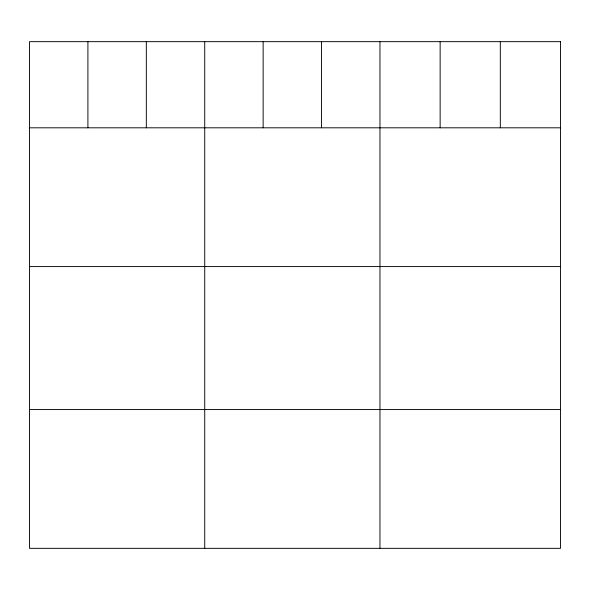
<?xml version="1.0" encoding="UTF-8"?>
<svg xmlns="http://www.w3.org/2000/svg" width="590" height="590" viewBox="0 0 590 590"><rect width="100%" height="100%" fill="white"/><g stroke="black" fill="none" stroke-linecap="round" stroke-linejoin="round"><path stroke-width="0.89" d="M29.5 127.809L560.5 127.809M29.5 266.584L560.5 266.584M29.5 409.563L560.5 409.563M500.32 41.661L500.32 127.809M440.14 41.661L440.14 127.809M379.96 41.661L379.96 548.339M321.55 41.661L321.55 127.809M263.14 41.661L263.14 127.809M204.73 41.661L204.73 548.339M146.32 41.661L146.32 127.809M87.91 41.661L87.91 127.809M560.5 41.661L29.5 41.661L29.5 548.339L560.5 548.339L560.5 41.661"/></g></svg>
